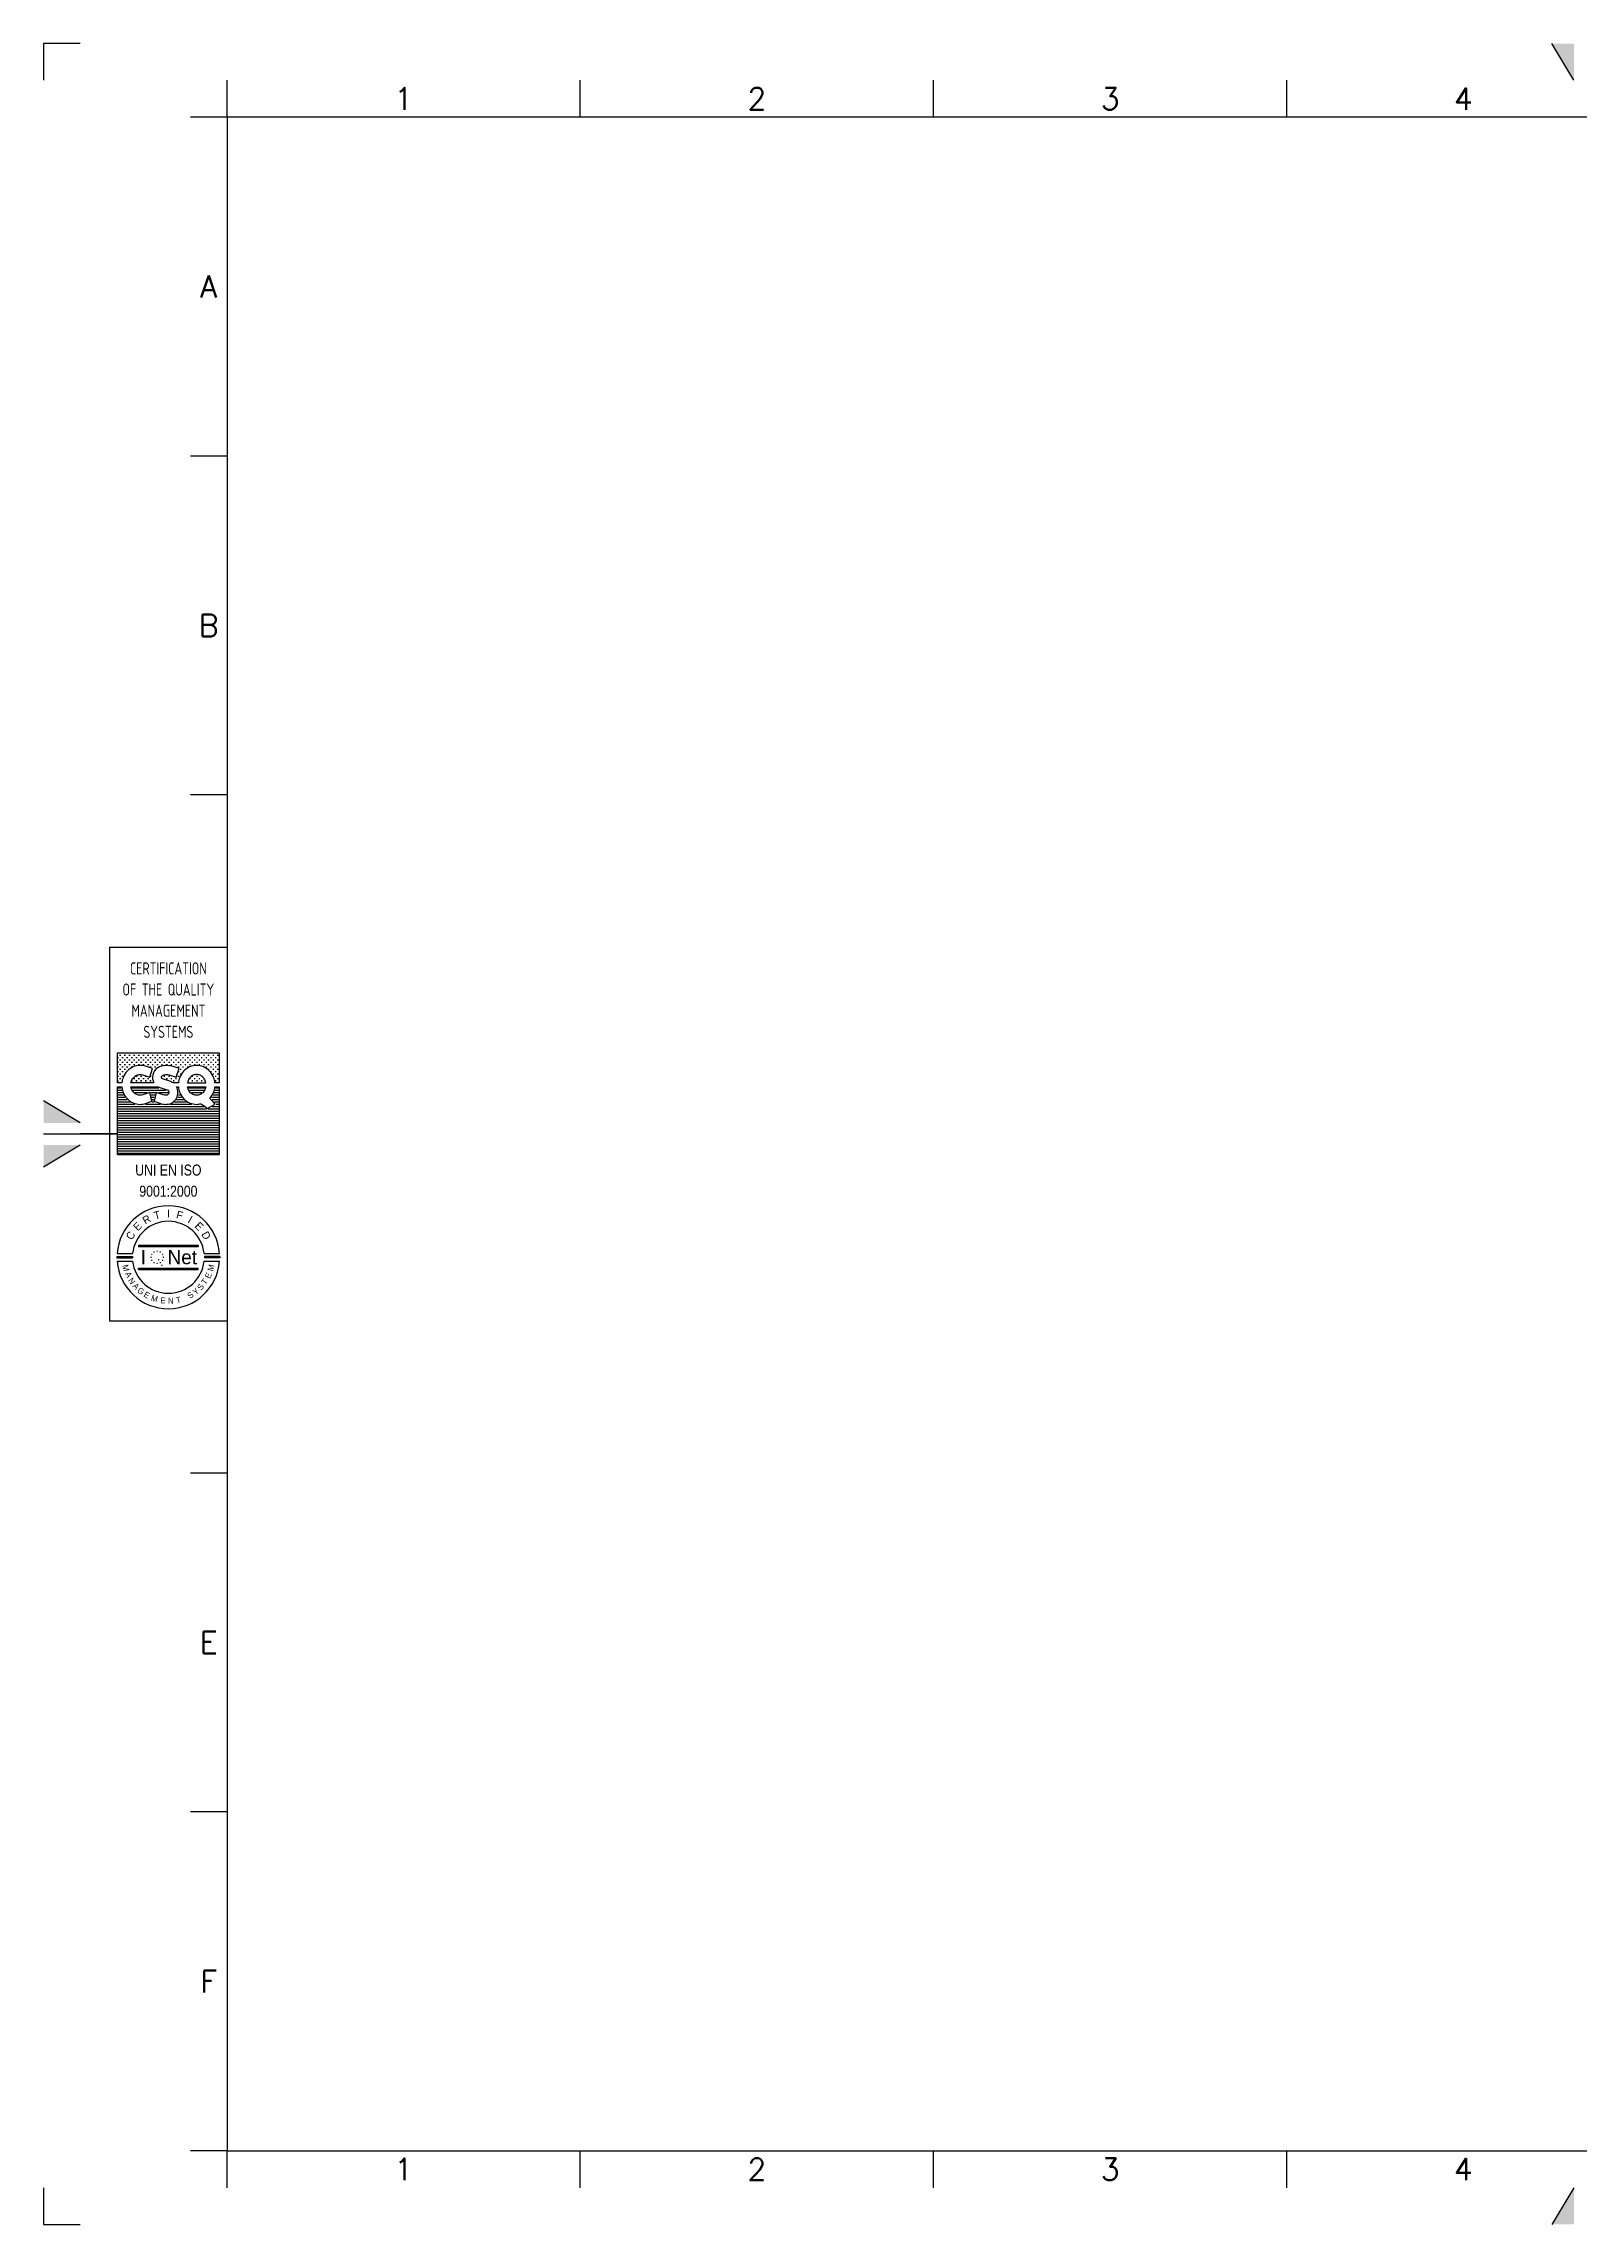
# Model space of a CAD drawing. Extents: x 0 to 420, y 0 to 297.
# Drawn here: x 0 to 209.2, y 0 to 297 of the extents above; entities that cross this region are included whole.
import ezdxf
from ezdxf.enums import TextEntityAlignment as Align

# ---------------------------------------------------------------- set-up
doc = ezdxf.new("R2010")
doc.units = 0
doc.header["$LTSCALE"] = 5
doc.header["$MEASUREMENT"] = 0
doc.layers.get('0').update_dxf_attribs({"linetype": 'CONTINUOUS'})
doc.layers.add('CART', color=7, linetype='CONTINUOUS')
doc.styles.add('CENTBH', font='CENTBH.SHX', dxfattribs={"height": 3})
doc.styles.add('DIN', font='DIN.shx', dxfattribs={"width": 0.85})
doc.styles.add('SIMPLEX8', font='simplex8')
doc.styles.add('UNI EN ISO 2', font='swissel.ttf', dxfattribs={"width": 0.6})
doc.styles.add('UNIV', font='UNIV.SHX', dxfattribs={"height": 5})

# ---------------------------------------------------------------- blocks, each defined once
blk = doc.blocks.new('*X3')
at = {"color": 0}
for p, q in [((6.16, 234.31), (6.57, 234.31)), ((6.16, 234), (6.64, 234)), ((6.16, 233.68), (6.74, 233.68)), ((6.16, 233.36), (6.89, 233.36)), ((6.16, 233.04), (7.09, 233.04)), ((6.16, 232.73), (7.37, 232.73)), ((6.16, 232.41), (7.76, 232.41)), ((6.16, 232.09), (8.43, 232.09)), ((6.16, 231.77), (17.87, 231.77)), ((8.04, 234.31), (11.69, 234.31)), ((8.18, 234), (12.66, 234)), ((8.45, 233.68), (10.12, 233.68)), ((9.87, 232.09), (11.93, 232.09)), ((10.56, 233.68), (11.24, 233.68)), ((10.64, 233.36), (11.16, 233.36)), ((10.71, 233.04), (11.08, 233.04)), ((10.75, 232.41), (11.05, 232.41)), ((10.79, 232.73), (11.01, 232.73)), ((11.68, 233.68), (12.98, 233.68)), ((13.29, 232.09), (16.13, 232.09)), ((13.83, 232.41), (15.46, 232.41)), ((14.11, 232.73), (15.07, 232.73)), ((14.28, 233.04), (14.79, 233.04)), ((14.38, 233.36), (14.59, 233.36)), ((14.41, 233.68), (14.44, 233.68)), ((15.74, 234.31), (17.96, 234.31)), ((15.88, 234), (17.82, 234)), ((16.15, 233.68), (17.55, 233.68)), ((18.91, 233.04), (19.84, 233.04)), ((18.96, 232.73), (19.84, 232.73)), ((18.96, 231.77), (19.84, 231.77)), ((19.11, 233.36), (19.84, 233.36)), ((19.26, 233.68), (19.84, 233.68)), ((19.28, 232.41), (19.84, 232.41)), ((19.36, 234), (19.84, 234)), ((19.43, 234.31), (19.84, 234.31)), ((19.53, 232.09), (19.84, 232.09)), ((6.16, 231.46), (18.21, 231.46)), ((6.16, 231.14), (19.84, 231.14)), ((6.16, 230.82), (19.84, 230.82)), ((6.16, 230.5), (19.84, 230.5)), ((6.16, 230.19), (19.84, 230.19)), ((6.16, 229.87), (19.84, 229.87)), ((6.16, 229.55), (19.84, 229.55)), ((6.16, 229.24), (19.84, 229.24)), ((6.16, 228.92), (19.84, 228.92)), ((18.4, 231.46), (19.84, 231.46)), ((6.16, 228.6), (19.84, 228.6)), ((6.16, 228.28), (19.84, 228.28)), ((6.16, 227.97), (19.84, 227.97)), ((6.16, 227.65), (19.84, 227.65)), ((6.16, 227.33), (19.84, 227.33)), ((6.16, 227.01), (19.84, 227.01)), ((6.16, 226.69), (19.84, 226.69)), ((6.16, 226.38), (19.84, 226.38)), ((6.16, 226.06), (19.84, 226.06)), ((6.16, 225.74), (19.84, 225.74)), ((6.16, 225.43), (19.84, 225.43))]:
    blk.add_line(p, q, dxfattribs=at)
blk = doc.blocks.new('*X2')
at = {"color": 0}
for p, q in [((6.16, 238.44), (6.19, 238.44)), ((6.16, 237.81), (6.19, 237.81)), ((6.35, 238.76), (6.51, 238.76)), ((6.35, 238.12), (6.51, 238.12)), ((6.43, 238.68), (6.43, 238.84)), ((6.43, 238.05), (6.43, 238.2)), ((6.67, 238.44), (6.83, 238.44)), ((6.67, 237.81), (6.83, 237.81)), ((6.75, 238.36), (6.75, 238.52)), ((6.75, 237.73), (6.75, 237.89)), ((6.98, 238.76), (7.14, 238.76)), ((6.98, 238.12), (7.14, 238.12)), ((7.06, 238.68), (7.06, 238.84)), ((7.06, 238.05), (7.06, 238.2)), ((7.3, 238.44), (7.46, 238.44)), ((7.3, 237.81), (7.46, 237.81)), ((7.38, 238.36), (7.38, 238.52)), ((7.38, 237.73), (7.38, 237.89)), ((7.62, 238.76), (7.78, 238.76)), ((7.62, 238.12), (7.78, 238.12)), ((7.7, 238.68), (7.7, 238.84)), ((7.7, 238.05), (7.7, 238.2)), ((7.94, 238.44), (8.1, 238.44)), ((7.94, 237.81), (8.1, 237.81)), ((8.02, 238.36), (8.02, 238.52)), ((8.02, 237.73), (8.02, 237.89)), ((8.25, 238.76), (8.41, 238.76)), ((8.25, 238.12), (8.41, 238.12)), ((8.33, 238.68), (8.33, 238.84)), ((8.33, 238.05), (8.33, 238.2)), ((8.57, 238.44), (8.73, 238.44)), ((8.57, 237.81), (8.73, 237.81)), ((8.65, 238.36), (8.65, 238.52)), ((8.65, 237.73), (8.65, 237.89)), ((8.89, 238.76), (9.05, 238.76)), ((8.89, 238.12), (9.05, 238.12)), ((8.97, 238.68), (8.97, 238.84)), ((8.97, 238.05), (8.97, 238.2)), ((9.21, 238.44), (9.37, 238.44)), ((9.21, 237.81), (9.37, 237.81)), ((9.29, 238.36), (9.29, 238.52)), ((9.29, 237.73), (9.29, 237.89)), ((9.52, 238.76), (9.68, 238.76)), ((9.52, 238.12), (9.68, 238.12)), ((9.6, 238.68), (9.6, 238.84)), ((9.6, 238.05), (9.6, 238.2)), ((9.84, 238.44), (10, 238.44)), ((9.84, 237.81), (10, 237.81)), ((9.92, 238.36), (9.92, 238.52)), ((9.92, 237.73), (9.92, 237.89)), ((10.16, 238.76), (10.32, 238.76)), ((10.16, 238.12), (10.32, 238.12)), ((10.24, 238.68), (10.24, 238.84)), ((10.24, 238.05), (10.24, 238.2)), ((10.48, 238.44), (10.64, 238.44)), ((10.48, 237.81), (10.64, 237.81)), ((10.56, 238.36), (10.56, 238.52)), ((10.56, 237.73), (10.56, 237.89)), ((10.79, 238.76), (10.95, 238.76)), ((10.79, 238.12), (10.95, 238.12)), ((10.87, 238.68), (10.87, 238.84)), ((10.87, 238.05), (10.87, 238.2)), ((11.11, 238.44), (11.27, 238.44)), ((11.11, 237.81), (11.27, 237.81)), ((11.19, 238.36), (11.19, 238.52)), ((11.19, 237.73), (11.19, 237.89)), ((11.43, 238.76), (11.59, 238.76)), ((11.43, 238.12), (11.59, 238.12)), ((11.51, 238.68), (11.51, 238.84)), ((11.51, 238.05), (11.51, 238.2)), ((11.75, 238.44), (11.91, 238.44)), ((11.75, 237.81), (11.91, 237.81)), ((11.83, 238.36), (11.83, 238.52)), ((11.83, 237.73), (11.83, 237.89)), ((12.06, 238.76), (12.22, 238.76)), ((12.06, 238.12), (12.22, 238.12)), ((12.14, 238.68), (12.14, 238.84)), ((12.14, 238.05), (12.14, 238.2)), ((12.38, 238.44), (12.54, 238.44)), ((12.38, 237.81), (12.54, 237.81)), ((12.46, 238.36), (12.46, 238.52)), ((12.46, 237.73), (12.46, 237.89)), ((12.7, 238.76), (12.86, 238.76)), ((12.7, 238.12), (12.86, 238.12)), ((12.78, 238.68), (12.78, 238.84)), ((12.78, 238.05), (12.78, 238.2)), ((13.02, 238.44), (13.18, 238.44)), ((13.02, 237.81), (13.18, 237.81)), ((13.1, 238.36), (13.1, 238.52)), ((13.1, 237.73), (13.1, 237.89)), ((13.33, 238.76), (13.49, 238.76)), ((13.33, 238.12), (13.49, 238.12)), ((13.41, 238.68), (13.41, 238.84)), ((13.41, 238.05), (13.41, 238.2)), ((13.65, 238.44), (13.81, 238.44)), ((13.65, 237.81), (13.81, 237.81)), ((13.73, 238.36), (13.73, 238.52)), ((13.73, 237.73), (13.73, 237.89)), ((13.97, 238.76), (14.13, 238.76)), ((13.97, 238.12), (14.13, 238.12)), ((14.05, 238.68), (14.05, 238.84)), ((14.05, 238.05), (14.05, 238.2)), ((14.29, 238.44), (14.45, 238.44)), ((14.29, 237.81), (14.45, 237.81)), ((14.37, 238.36), (14.37, 238.52)), ((14.37, 237.73), (14.37, 237.89)), ((14.6, 238.76), (14.76, 238.76)), ((14.6, 238.12), (14.76, 238.12)), ((14.68, 238.68), (14.68, 238.84)), ((14.68, 238.05), (14.68, 238.2)), ((14.92, 238.44), (15.08, 238.44)), ((14.92, 237.81), (15.08, 237.81)), ((15, 238.36), (15, 238.52)), ((15, 237.73), (15, 237.89)), ((15.24, 238.76), (15.4, 238.76)), ((15.24, 238.12), (15.4, 238.12)), ((15.32, 238.68), (15.32, 238.84)), ((15.32, 238.05), (15.32, 238.2)), ((15.56, 238.44), (15.72, 238.44)), ((15.56, 237.81), (15.72, 237.81)), ((15.64, 238.36), (15.64, 238.52)), ((15.64, 237.73), (15.64, 237.89)), ((15.87, 238.76), (16.03, 238.76)), ((15.87, 238.12), (16.03, 238.12)), ((15.95, 238.68), (15.95, 238.84)), ((15.95, 238.05), (15.95, 238.2)), ((16.19, 238.44), (16.35, 238.44)), ((16.19, 237.81), (16.35, 237.81)), ((16.27, 238.36), (16.27, 238.52)), ((16.27, 237.73), (16.27, 237.89)), ((16.51, 238.76), (16.67, 238.76)), ((16.51, 238.12), (16.67, 238.12)), ((16.59, 238.68), (16.59, 238.84)), ((16.59, 238.05), (16.59, 238.2)), ((16.83, 238.44), (16.99, 238.44)), ((16.83, 237.81), (16.99, 237.81)), ((16.91, 238.36), (16.91, 238.52)), ((16.91, 237.73), (16.91, 237.89)), ((17.14, 238.76), (17.3, 238.76)), ((17.14, 238.12), (17.3, 238.12)), ((17.22, 238.68), (17.22, 238.84)), ((17.22, 238.05), (17.22, 238.2)), ((17.46, 238.44), (17.62, 238.44)), ((17.46, 237.81), (17.62, 237.81)), ((17.54, 238.36), (17.54, 238.52)), ((17.54, 237.73), (17.54, 237.89)), ((17.78, 238.76), (17.94, 238.76)), ((17.78, 238.12), (17.94, 238.12)), ((17.86, 238.68), (17.86, 238.84)), ((17.86, 238.05), (17.86, 238.2)), ((18.1, 238.44), (18.26, 238.44)), ((18.1, 237.81), (18.26, 237.81)), ((18.18, 238.36), (18.18, 238.52)), ((18.18, 237.73), (18.18, 237.89)), ((18.41, 238.76), (18.57, 238.76)), ((18.41, 238.12), (18.57, 238.12)), ((18.49, 238.68), (18.49, 238.84)), ((18.49, 238.05), (18.49, 238.2)), ((18.73, 238.44), (18.89, 238.44)), ((18.73, 237.81), (18.89, 237.81)), ((18.81, 238.36), (18.81, 238.52)), ((18.81, 237.73), (18.81, 237.89)), ((19.05, 238.76), (19.21, 238.76)), ((19.05, 238.12), (19.21, 238.12)), ((19.13, 238.68), (19.13, 238.84)), ((19.13, 238.05), (19.13, 238.2)), ((19.37, 238.44), (19.53, 238.44)), ((19.37, 237.81), (19.53, 237.81)), ((19.45, 238.36), (19.45, 238.52)), ((19.45, 237.73), (19.45, 237.89)), ((19.68, 238.76), (19.84, 238.76)), ((19.68, 238.12), (19.84, 238.12)), ((19.76, 238.68), (19.76, 238.84)), ((19.76, 238.05), (19.76, 238.2)), ((6.16, 237.17), (6.19, 237.17)), ((6.16, 236.54), (6.19, 236.54)), ((6.16, 235.9), (6.19, 235.9)), ((6.16, 235.27), (6.19, 235.27)), ((6.35, 237.49), (6.51, 237.49)), ((6.35, 236.85), (6.51, 236.85)), ((6.35, 236.22), (6.51, 236.22)), ((6.35, 235.59), (6.51, 235.59)), ((6.43, 237.41), (6.43, 237.57)), ((6.43, 236.78), (6.43, 236.93)), ((6.43, 236.14), (6.43, 236.3)), ((6.43, 235.51), (6.43, 235.66)), ((6.67, 237.17), (6.83, 237.17)), ((6.67, 236.54), (6.83, 236.54)), ((6.67, 235.9), (6.79, 235.9)), ((6.75, 237.09), (6.75, 237.25)), ((6.75, 236.46), (6.75, 236.62)), ((6.75, 235.82), (6.75, 235.98)), ((6.98, 236.85), (7.14, 236.85)), ((6.98, 237.49), (7.14, 237.49)), ((7.06, 237.41), (7.06, 237.57)), ((7.06, 236.78), (7.06, 236.93)), ((7.3, 237.17), (7.46, 237.17)), ((7.38, 237.09), (7.38, 237.25)), ((7.62, 237.49), (7.78, 237.49)), ((7.7, 237.41), (7.7, 237.57)), ((7.94, 237.17), (7.96, 237.17)), ((8.02, 237.2), (8.02, 237.25)), ((8.08, 235.27), (8.1, 235.27)), ((8.25, 237.49), (8.41, 237.49)), ((8.26, 235.59), (8.41, 235.59)), ((8.33, 237.41), (8.33, 237.57)), ((8.33, 235.51), (8.33, 235.66)), ((8.57, 235.27), (8.73, 235.27)), ((8.62, 235.9), (8.73, 235.9)), ((8.65, 235.82), (8.65, 235.92)), ((8.65, 235.19), (8.65, 235.35)), ((8.89, 237.49), (9.05, 237.49)), ((8.89, 235.59), (9.05, 235.59)), ((8.97, 237.47), (8.97, 237.57)), ((8.97, 235.51), (8.97, 235.66)), ((9.21, 235.9), (9.37, 235.9)), ((9.21, 235.27), (9.37, 235.27)), ((9.29, 235.82), (9.29, 235.98)), ((9.29, 235.19), (9.29, 235.35)), ((9.52, 237.49), (9.68, 237.49)), ((9.52, 235.59), (9.68, 235.59)), ((9.6, 237.44), (9.6, 237.57)), ((9.6, 235.51), (9.6, 235.66)), ((9.84, 235.27), (10, 235.27)), ((9.92, 235.82), (9.92, 235.85)), ((9.92, 235.19), (9.92, 235.35)), ((10.16, 237.49), (10.32, 237.49)), ((10.16, 235.59), (10.32, 235.59)), ((10.24, 237.41), (10.24, 237.57)), ((10.24, 235.51), (10.24, 235.66)), ((10.48, 235.27), (10.64, 235.27)), ((10.49, 237.17), (10.64, 237.17)), ((10.56, 237.15), (10.56, 237.25)), ((10.56, 235.19), (10.56, 235.35)), ((10.6, 235.9), (10.64, 235.9)), ((10.79, 237.49), (10.95, 237.49)), ((10.87, 237.41), (10.87, 237.57)), ((10.91, 236.85), (10.95, 236.85)), ((11.11, 237.17), (11.27, 237.17)), ((11.19, 237.09), (11.19, 237.25)), ((11.43, 237.49), (11.59, 237.49)), ((11.51, 237.41), (11.51, 237.57)), ((12.06, 237.49), (12.22, 237.49)), ((12.14, 237.41), (12.14, 237.57)), ((12.38, 235.9), (12.54, 235.9)), ((12.46, 235.82), (12.46, 235.98)), ((12.7, 237.49), (12.86, 237.49)), ((12.7, 235.59), (12.86, 235.59)), ((12.78, 237.48), (12.78, 237.57)), ((12.78, 235.51), (12.78, 235.66)), ((13.02, 235.9), (13.18, 235.9)), ((13.1, 235.82), (13.1, 235.98)), ((13.33, 237.49), (13.49, 237.49)), ((13.33, 235.59), (13.49, 235.59)), ((13.41, 237.41), (13.41, 237.57)), ((13.41, 235.51), (13.41, 235.66)), ((13.65, 235.27), (13.81, 235.27)), ((13.73, 235.19), (13.73, 235.35)), ((13.97, 237.49), (14.13, 237.49)), ((13.97, 235.59), (14.13, 235.59)), ((14.05, 237.41), (14.05, 237.57)), ((14.05, 235.51), (14.05, 235.66)), ((14.29, 237.17), (14.45, 237.17)), ((14.29, 235.9), (14.45, 235.9)), ((14.29, 235.27), (14.29, 235.27)), ((14.37, 237.09), (14.37, 237.25)), ((14.37, 235.82), (14.37, 235.98)), ((14.42, 236.54), (14.45, 236.54)), ((14.6, 236.85), (14.76, 236.85)), ((14.6, 236.22), (14.66, 236.22)), ((14.6, 237.49), (14.76, 237.49)), ((14.68, 237.41), (14.68, 237.57)), ((14.68, 236.78), (14.68, 236.93)), ((14.68, 236.26), (14.68, 236.3)), ((14.92, 237.17), (15.08, 237.17)), ((15, 237.09), (15, 237.25)), ((15.24, 237.49), (15.4, 237.49)), ((15.32, 237.41), (15.32, 237.57)), ((15.56, 237.17), (15.66, 237.17)), ((15.64, 237.16), (15.64, 237.25)), ((15.87, 237.49), (16.03, 237.49)), ((15.95, 237.41), (15.95, 237.57)), ((15.95, 235.51), (15.95, 235.58)), ((15.96, 235.59), (16.03, 235.59)), ((16.19, 235.27), (16.35, 235.27)), ((16.27, 235.82), (16.27, 235.87)), ((16.27, 235.19), (16.27, 235.35)), ((16.32, 235.9), (16.35, 235.9)), ((16.51, 237.49), (16.67, 237.49)), ((16.51, 235.59), (16.67, 235.59)), ((16.59, 237.47), (16.59, 237.57)), ((16.59, 235.51), (16.59, 235.66)), ((16.83, 235.9), (16.99, 235.9)), ((16.83, 235.27), (16.99, 235.27)), ((16.91, 235.82), (16.91, 235.98)), ((16.91, 235.19), (16.91, 235.35)), ((17.14, 237.49), (17.3, 237.49)), ((17.14, 235.59), (17.3, 235.59)), ((17.22, 237.45), (17.22, 237.57)), ((17.22, 235.51), (17.22, 235.66)), ((17.46, 235.27), (17.62, 235.27)), ((17.54, 235.19), (17.54, 235.35)), ((17.78, 237.49), (17.94, 237.49)), ((17.86, 237.41), (17.86, 237.57)), ((18.1, 237.17), (18.26, 237.17)), ((18.18, 237.1), (18.18, 237.25)), ((18.41, 237.49), (18.57, 237.49)), ((18.49, 237.41), (18.49, 237.57)), ((18.49, 236.86), (18.49, 236.93)), ((18.5, 236.85), (18.57, 236.85)), ((18.73, 237.17), (18.89, 237.17)), ((18.81, 237.09), (18.81, 237.25)), ((18.81, 236.54), (18.81, 236.62)), ((18.81, 236.54), (18.89, 236.54)), ((19.05, 237.49), (19.21, 237.49)), ((19.05, 236.85), (19.21, 236.85)), ((19.05, 236.22), (19.21, 236.22)), ((19.13, 237.41), (19.13, 237.57)), ((19.13, 236.78), (19.13, 236.93)), ((19.13, 236.14), (19.13, 236.3)), ((19.37, 237.17), (19.53, 237.17)), ((19.37, 236.54), (19.53, 236.54)), ((19.37, 235.9), (19.53, 235.9)), ((19.41, 235.27), (19.53, 235.27)), ((19.45, 237.09), (19.45, 237.25)), ((19.45, 236.46), (19.45, 236.62)), ((19.45, 235.82), (19.45, 235.98)), ((19.45, 235.19), (19.45, 235.35)), ((19.68, 236.85), (19.84, 236.85)), ((19.68, 237.49), (19.84, 237.49)), ((19.68, 236.22), (19.84, 236.22)), ((19.68, 235.59), (19.84, 235.59)), ((19.76, 237.41), (19.76, 237.57)), ((19.76, 236.78), (19.76, 236.93)), ((19.76, 236.14), (19.76, 236.3)), ((19.76, 235.51), (19.76, 235.66))]:
    blk.add_line(p, q, dxfattribs=at)

msp = doc.modelspace()

# ---------------------------------------------------------------- linework, layer by layer
at = {"color": 9}
for p, q in [((5, 297), (0, 297)), ((0, 297), (0, 292)), ((208.5, 292), (205.5, 297)), ((25, 287), (25, 292)), ((73.12, 287), (73.12, 292)), ((121.25, 287), (121.25, 292)), ((169.38, 287), (169.38, 292)), ((25, 287), (20, 287)), ((25, 240.83), (20, 240.83)), ((25, 194.67), (20, 194.67)), ((5, 150), (0, 153)), ((0, 148.5), (10, 148.5)), ((10, 148.5), (5, 148.5)), ((5, 147), (0, 144)), ((25, 102.33), (20, 102.33)), ((25, 56.17), (20, 56.17)), ((25, 10), (20, 10)), ((25, 5), (25, 10)), ((73.12, 5), (73.12, 10)), ((121.25, 5), (121.25, 10)), ((169.38, 5), (169.38, 10)), ((0, 5), (0, 0)), ((208.5, 5), (205.5, 0)), ((0, 0), (5, 0))]:
    msp.add_line(p, q, dxfattribs=at)
at = {"color": 2}
for p, q in [((410, 287), (25, 287)), ((25, 287), (25, 10)), ((25, 10), (410, 10))]:
    msp.add_line(p, q, dxfattribs=at)
at = {"color": 9}
for points in [[(205.5, 297), (208.5, 292), (208.5, 297)], [(0, 153), (5, 150), (0, 150)], [(0, 147), (5, 147), (0, 144)], [(208.5, 0), (208.5, 5), (205.5, 0)]]:
    msp.add_solid(points, dxfattribs=at)
at = {"layer": 'CART', "color": 9}
for p, q in [((9, 173.96), (25, 173.96)), ((9, 173.96), (9, 123.04)), ((10, 131.8), (10, 131.62)), ((10, 131.8), (12.1, 131.8)), ((10, 131.62), (12.1, 131.62)), ((10.02, 132.23), (12.13, 132.23)), ((10.02, 131.18), (12.13, 131.18)), ((10.09, 131.71), (12.01, 131.71)), ((12.1, 131.8), (12.1, 131.62)), ((12.93, 133.37), (21.07, 133.37)), ((12.93, 133.37), (12.93, 133.2)), ((12.93, 133.2), (21.07, 133.2)), ((13.02, 133.28), (20.98, 133.28)), ((21.07, 133.37), (21.07, 133.2)), ((21.87, 132.23), (23.98, 132.23)), ((21.87, 131.18), (23.98, 131.18)), ((21.9, 131.8), (21.9, 131.62)), ((24, 131.8), (21.9, 131.8)), ((24, 131.62), (21.9, 131.62)), ((23.91, 131.71), (21.99, 131.71)), ((24, 131.8), (24, 131.62)), ((12.93, 130.22), (21.07, 130.22)), ((12.93, 130.05), (12.93, 130.22)), ((12.93, 130.05), (21.07, 130.05)), ((13.02, 130.13), (20.98, 130.13)), ((21.07, 130.05), (21.07, 130.22)), ((9, 123.04), (25, 123.04))]:
    msp.add_line(p, q, dxfattribs=at)
for points in [[(16.17, 156.44, -0.030484), (16.31, 156.51, -0.103551), (16.76, 156.6, -0.078566), (17.12, 156.55), (18.07, 156.24), (18.45, 157.41), (17.5, 157.72, 0.078566), (16.76, 157.83, 0.103551), (15.81, 157.64, 0.031637), (15.53, 157.49, 0.415307), (15.04, 155.46), (11.9, 155.46, -0.050537), (11.98, 155.76, -0.096344), (12.27, 156.21, -0.100445), (12.69, 156.51, -0.103551), (13.15, 156.6, -0.078566), (13.5, 156.55), (14.46, 156.24), (14.84, 157.41), (13.88, 157.72, 0.078566), (13.15, 157.84, 0.103551), (12.2, 157.64, 0.100445), (11.38, 157.06, 0.096344), (10.84, 156.21, 0.069609), (10.66, 155.46), (10.06, 155.46), (10.06, 159.54), (23.94, 159.54), (23.94, 155.46), (23.34, 155.46, 0.069609), (23.16, 156.21, 0.096344), (22.62, 157.06, 0.100445), (21.8, 157.64, 0.103551), (20.85, 157.84, 0.103551), (19.9, 157.64, 0.100445), (19.08, 157.06, 0.096344), (18.54, 156.21, 0.069609), (18.36, 155.46), (17.64, 155.46, 0.07699), (17.2, 155.68), (16.22, 156, -0.636514)], [(19.6, 155.46), (22.1, 155.46, 0.050537), (22.02, 155.76, 0.096344), (21.73, 156.21, 0.100445), (21.31, 156.51, 0.103551), (20.85, 156.6, 0.103551), (20.39, 156.51, 0.100445), (19.97, 156.21, 0.096344), (19.68, 155.76, 0.050537)], [(19.6, 154.92), (22.1, 154.92, -0.050537), (22.02, 154.62, -0.096344), (21.73, 154.17, -0.100445), (21.31, 153.87, -0.103551), (20.85, 153.78, -0.103551), (20.39, 153.87, -0.100445), (19.97, 154.17, -0.096344), (19.68, 154.62, -0.050537)]]:
    msp.add_lwpolyline(points, format="xyb", close=True, dxfattribs=at)
msp.add_lwpolyline([(16.69, 153.78, -0.088447), (16.3, 153.83), (15.34, 154.14), (15.06, 152.97), (15.84, 152.69, 0.087408), (16.65, 152.54, 0.019259), (16.83, 152.55, 0.54515), (18.11, 154.92), (18.36, 154.92, 0.069609), (18.54, 154.17, 0.096344), (19.08, 153.32, 0.100445), (19.9, 152.74, 0.103551), (20.85, 152.54, 0.061705), (21.43, 152.62, -0.102297), (22.29, 151.97), (23.38, 152.58, 0.068279), (22.63, 153.33, 0.095519), (23.16, 154.17, 0.069609), (23.34, 154.92), (23.94, 154.92), (23.94, 145.66), (10.06, 145.66), (10.06, 154.92), (10.66, 154.92, 0.069609), (10.84, 154.17, 0.096344), (11.38, 153.32, 0.100445), (12.2, 152.74, 0.103551), (13.15, 152.54, 0.078566), (13.88, 152.66), (14.74, 152.97), (14.46, 154.14), (13.5, 153.83, -0.078566), (13.15, 153.78, -0.103551), (12.69, 153.87, -0.100445), (12.27, 154.17, -0.096344), (11.98, 154.62, -0.050537), (11.9, 154.92), (15.6, 154.92, 0.043461), (15.84, 154.82), (16.82, 154.51, -0.866802), (16.7, 153.78)], format="xyb", dxfattribs=at)
at = {"layer": 'CART', "color": 9, "const_width": 0.0963}
for points in [[(14.64, 131.66, 1), (14.64, 131.76, 1)], [(14.72, 132.09, 1), (14.77, 132.17, 1)], [(14.77, 131.25, 1), (14.72, 131.33, 1)], [(15.01, 132.41, 1), (15.1, 132.46, 1)], [(15.1, 130.96, 1), (15.01, 131, 1)], [(15.43, 132.55, 1), (15.52, 132.55, 1)], [(15.52, 130.87, 1), (15.43, 130.87, 1)], [(15.72, 131.38, 1), (15.64, 131.33, 1)], [(15.85, 132.46, 1), (15.94, 132.41, 1)], [(15.94, 131, 1), (15.85, 130.96, 1)], [(16.15, 130.63, 1), (16.07, 130.58, 1)], [(16.18, 132.17, 1), (16.23, 132.09, 1)], [(16.23, 131.33, 1), (16.18, 131.25, 1)], [(16.32, 131.76, 1), (16.32, 131.66, 1)]]:
    msp.add_lwpolyline(points, format="xyb", close=True, dxfattribs=at)
at = {"layer": 'CART', "color": 9}
for radius, start, end in [(7, 4.3012, 175.6988), (4.9, 6.1506, 173.8494), (7, 184.3012, 355.6988), (4.9, 186.1506, 353.8494)]:
    msp.add_arc((17, 131.71), radius, start, end, dxfattribs=at)

# ---------------------------------------------------------------- block references
msp.add_blockref('*X2', (4, -79.54), dxfattribs=at)
at = {"layer": 'CART', "color": 2}
msp.add_blockref('*X3', (4, -79.54), dxfattribs=at)

# ---------------------------------------------------------------- texts
at = {"color": 9, "style": 'SIMPLEX8'}
for s, p in [('1', (49.06, 289.5)), ('A', (22.5, 263.92)), ('1', (49.06, 7.5))]:
    msp.add_text(s, height=3, dxfattribs=at).set_placement(p, align=Align.MIDDLE_CENTER)
for s, p in [('2', (97.19, 289.5)), ('3', (145.31, 289.5)), ('4', (193.44, 289.5)), ('B', (22.5, 217.75)), ('E', (22.5, 79.25)), ('F', (22.5, 33.08)), ('2', (97.19, 7.5)), ('3', (145.31, 7.5)), ('4', (193.44, 7.5))]:
    msp.add_text(s, height=3, dxfattribs=at).set_placement(p, align=Align.MIDDLE)
at = {"layer": 'CART', "color": 9}
for s, height, style, width, p in [('CERTIFICATION', 1.65, 'DIN', 0.75, (17, 170.23)), ('OF THE QUALITY', 1.65, 'DIN', 0.75, (17, 167.35)), ('MANAGEMENT', 1.65, 'DIN', 0.75, (17, 164.47)), ('SYSTEMS', 1.65, 'DIN', 0.75, (17, 161.59)), ('UNI EN ISO', 1.5, 'UNI EN ISO 2', 0.8, (17, 142.84)), ('9001:2000', 1.5, 'UNI EN ISO 2', 0.8, (17, 139.96))]:
    msp.add_text(s, height=height, dxfattribs=dict(at, style=style, width=width)).set_placement(p, align=Align.CENTER)
at = {"layer": 'CART', "color": 9, "style": 'CENTBH'}
for s, height, rotation, p in [('R', 1.05, 30, (14.03, 136.86)), ('T', 1.05, 15, (15.46, 137.46)), ('F', 1.05, 345, (18.54, 137.46)), ('I', 1.05, 330, (19.98, 136.86)), ('C', 1.05, 60, (11.85, 134.68)), ('E', 1.05, 45, (12.79, 135.92)), ('E', 1.05, 315, (21.21, 135.92)), ('D', 1.05, 300, (22.15, 134.68)), ('M', 0.8, 283, (11.21, 130.26)), ('M', 0.8, 76, (22.8, 130.28)), ('A', 0.8, 298, (11.59, 129.35)), ('N', 0.8, 305, (12.01, 128.47)), ('A', 0.8, 313, (12.61, 127.76)), ('S', 0.8, 55, (21.38, 127.67)), ('T', 0.8, 56, (21.93, 128.39)), ('E', 0.8, 65, (22.44, 129.22)), ('G', 0.8, 328, (13.25, 127.11)), ('E', 0.8, 330, (14.06, 126.58)), ('M', 0.8, 343, (15.11, 126.1)), ('E', 0.8, 355, (16.28, 125.84)), ('T', 0.8, 15, (18.37, 125.91)), ('S', 0.8, 40, (20, 126.55)), ('Y', 0.8, 38, (20.74, 127.05))]:
    msp.add_text(s, height=height, rotation=rotation, dxfattribs=at).set_placement(p, align=Align.MIDDLE)
at = {"layer": 'CART', "color": 9}
for s, height, style, p in [('I', 1.05, 'CENTBH', (17, 137.66)), ('I', 1.93, 'UNIV', (13.59, 131.73)), ('Net', 1.925, 'UNIV', (18.9, 131.71)), ('N', 0.8, 'CENTBH', (17.32, 125.81))]:
    msp.add_text(s, height=height, dxfattribs=dict(at, style=style)).set_placement(p, align=Align.MIDDLE)

doc.saveas('drawing.dxf')
